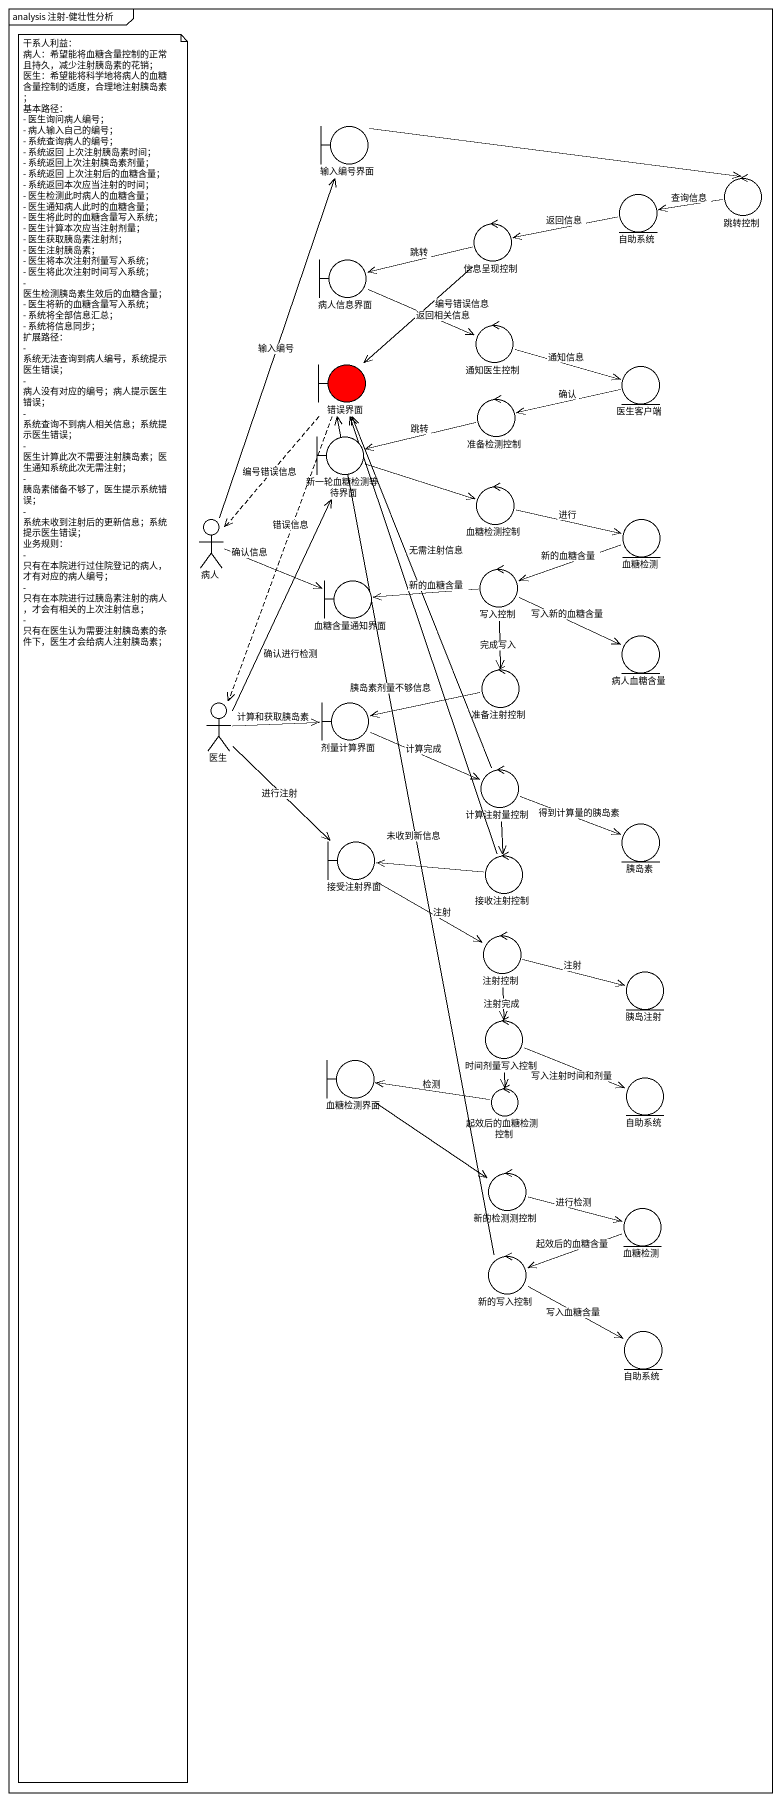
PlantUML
@startuml
mainframe analysis 注射-健壮性分析
boundary 输入编号界面
entity 自助系统
control 跳转控制
control 信息呈现控制
boundary 病人信息界面
control 通知医生控制
boundary 错误界面 #FF0000
entity 医生客户端
control 准备检测控制
boundary 新一轮血糖检测等待界面
control 血糖检测控制
actor 病人
entity 血糖检测
boundary 血糖含量通知界面
control 写入控制
entity 病人血糖含量
actor 医生
boundary 剂量计算界面
control 准备注射控制
control 计算注射量控制
boundary 接受注射界面
control 接收注射控制
entity 胰岛素
control 注射控制
entity 胰岛注射
control 时间剂量写入控制
boundary 血糖检测界面
control 起效后的血糖检测控制
entity "自助系统" as 自助系统_2
control 新的检测测控制
entity "血糖检测" as 血糖检测_2
control 新的写入控制
entity "自助系统" as 自助系统_3
输入编号界面 -right-> 跳转控制
自助系统 -left-> 信息呈现控制 : 返回信息
跳转控制 -left-> 自助系统 : 查询信息
信息呈现控制 -left-> 病人信息界面 : 跳转
信息呈现控制 --> 错误界面 : 编号错误信息
病人信息界面 -right-> 通知医生控制 : 返回相关信息
通知医生控制 -right-> 医生客户端 : 通知信息
错误界面 ..> 病人 : 编号错误信息
错误界面 ..> 医生 : 错误信息
医生客户端 -left-> 准备检测控制 : 确认
准备检测控制 -left-> 新一轮血糖检测等待界面 : 跳转
新一轮血糖检测等待界面 -right-> 血糖检测控制
血糖检测控制 -right-> 血糖检测 : 进行
病人 -up-> 输入编号界面 : 输入编号
病人 -right-> 血糖含量通知界面 : 确认信息
血糖检测 -left-> 写入控制 : 新的血糖含量
写入控制 -left-> 血糖含量通知界面 : 新的血糖含量
写入控制 -right-> 病人血糖含量 : 写入新的血糖含量
写入控制 --> 准备注射控制 : 完成写入
医生 -up-> 新一轮血糖检测等待界面 : 确认进行检测
医生 -right-> 剂量计算界面 : 计算和获取胰岛素
医生 --> 接受注射界面 : 进行注射
剂量计算界面 -right-> 计算注射量控制 : 计算完成
准备注射控制 -left-> 剂量计算界面
计算注射量控制 -up-> 错误界面 : 无需注射信息
计算注射量控制 --> 接收注射控制
计算注射量控制 -right-> 胰岛素 : 得到计算量的胰岛素
接受注射界面 --> 注射控制 : 注射
接收注射控制 -up-> 错误界面 : 胰岛素剂量不够信息
接收注射控制 -left-> 接受注射界面
注射控制 -right-> 胰岛注射 : 注射
注射控制 --> 时间剂量写入控制 : 注射完成
时间剂量写入控制 --> 起效后的血糖检测控制
时间剂量写入控制 -right-> 自助系统_2 : 写入注射时间和剂量
血糖检测界面 --> 新的检测测控制
起效后的血糖检测控制 -left-> 血糖检测界面 : 检测
新的检测测控制 -right-> 血糖检测_2 : 进行检测
血糖检测_2 -left-> 新的写入控制 : 起效后的血糖含量
新的写入控制 -up-> 错误界面 : 未收到新信息
新的写入控制 -right-> 自助系统_3 : 写入血糖含量
note as N1
  干系人利益：
  病人：希望能将血糖含量控制的正常且持久，减少注射胰岛素的花销；
  医生：希望能将科学地将病人的血糖含量控制的适度，合理地注射胰岛素；
  基本路径：
  - 医生询问病人编号；
  - 病人输入自己的编号；
  - 系统查询病人的编号；
  - 系统返回 上次注射胰岛素时间；
  - 系统返回上次注射胰岛素剂量；
  - 系统返回 上次注射后的血糖含量；
  - 系统返回本次应当注射的时间；
  - 医生检测此时病人的血糖含量；
  - 医生通知病人此时的血糖含量；
  - 医生将此时的血糖含量写入系统；
  - 医生计算本次应当注射剂量；
  - 医生获取胰岛素注射剂；
  - 医生注射胰岛素；
  - 医生将本次注射剂量写入系统；
  - 医生将此次注射时间写入系统；
  - 医生检测胰岛素生效后的血糖含量；
  - 医生将新的血糖含量写入系统；
  - 系统将全部信息汇总；
  - 系统将信息同步；
  扩展路径：
  - 系统无法查询到病人编号，系统提示医生错误；
  - 病人没有对应的编号；病人提示医生错误；
  - 系统查询不到病人相关信息；系统提示医生错误；
  - 医生计算此次不需要注射胰岛素；医生通知系统此次无需注射；
  - 胰岛素储备不够了，医生提示系统错误；
  - 系统未收到注射后的更新信息；系统提示医生错误；
  业务规则：
  - 只有在本院进行过住院登记的病人，才有对应的病人编号；
  - 只有在本院进行过胰岛素注射的病人，才会有相关的上次注射信息；
  - 只有在医生认为需要注射胰岛素的条件下，医生才会给病人注射胰岛素；
end note
@enduml
